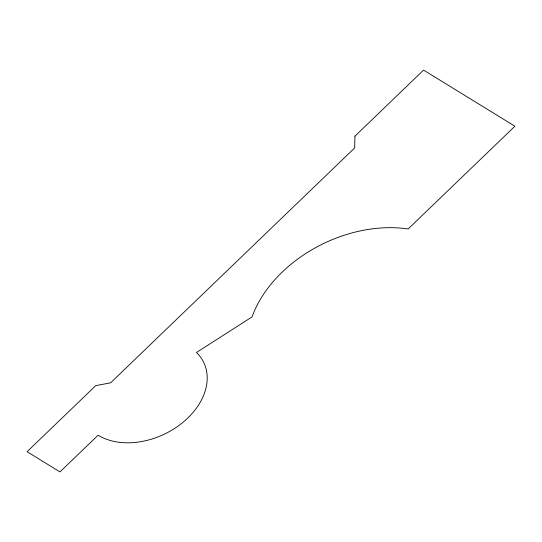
<?xml version="1.0" encoding="UTF-8"?>
<svg xmlns="http://www.w3.org/2000/svg" width="542" height="542" viewBox="0 0 542 542"><rect width="100%" height="100%" fill="white"/><g stroke="black" fill="none" stroke-linecap="round" stroke-linejoin="round"><path stroke-width="0.81" d="M354.956 136.137L354.637 147.966L110.649 382.808L95.717 385.653L27.1 451.703L59.979 471.913L98.102 435.219A66.422 47.621 -25.5 0 0 183.548 421.852A66.422 47.621 -25.5 0 0 196.489 352.476L252.023 316.921A119.646 85.771 -25.5 0 1 408.16 228.961L514.9 126.218L423.573 70.087L354.956 136.137"/></g></svg>
